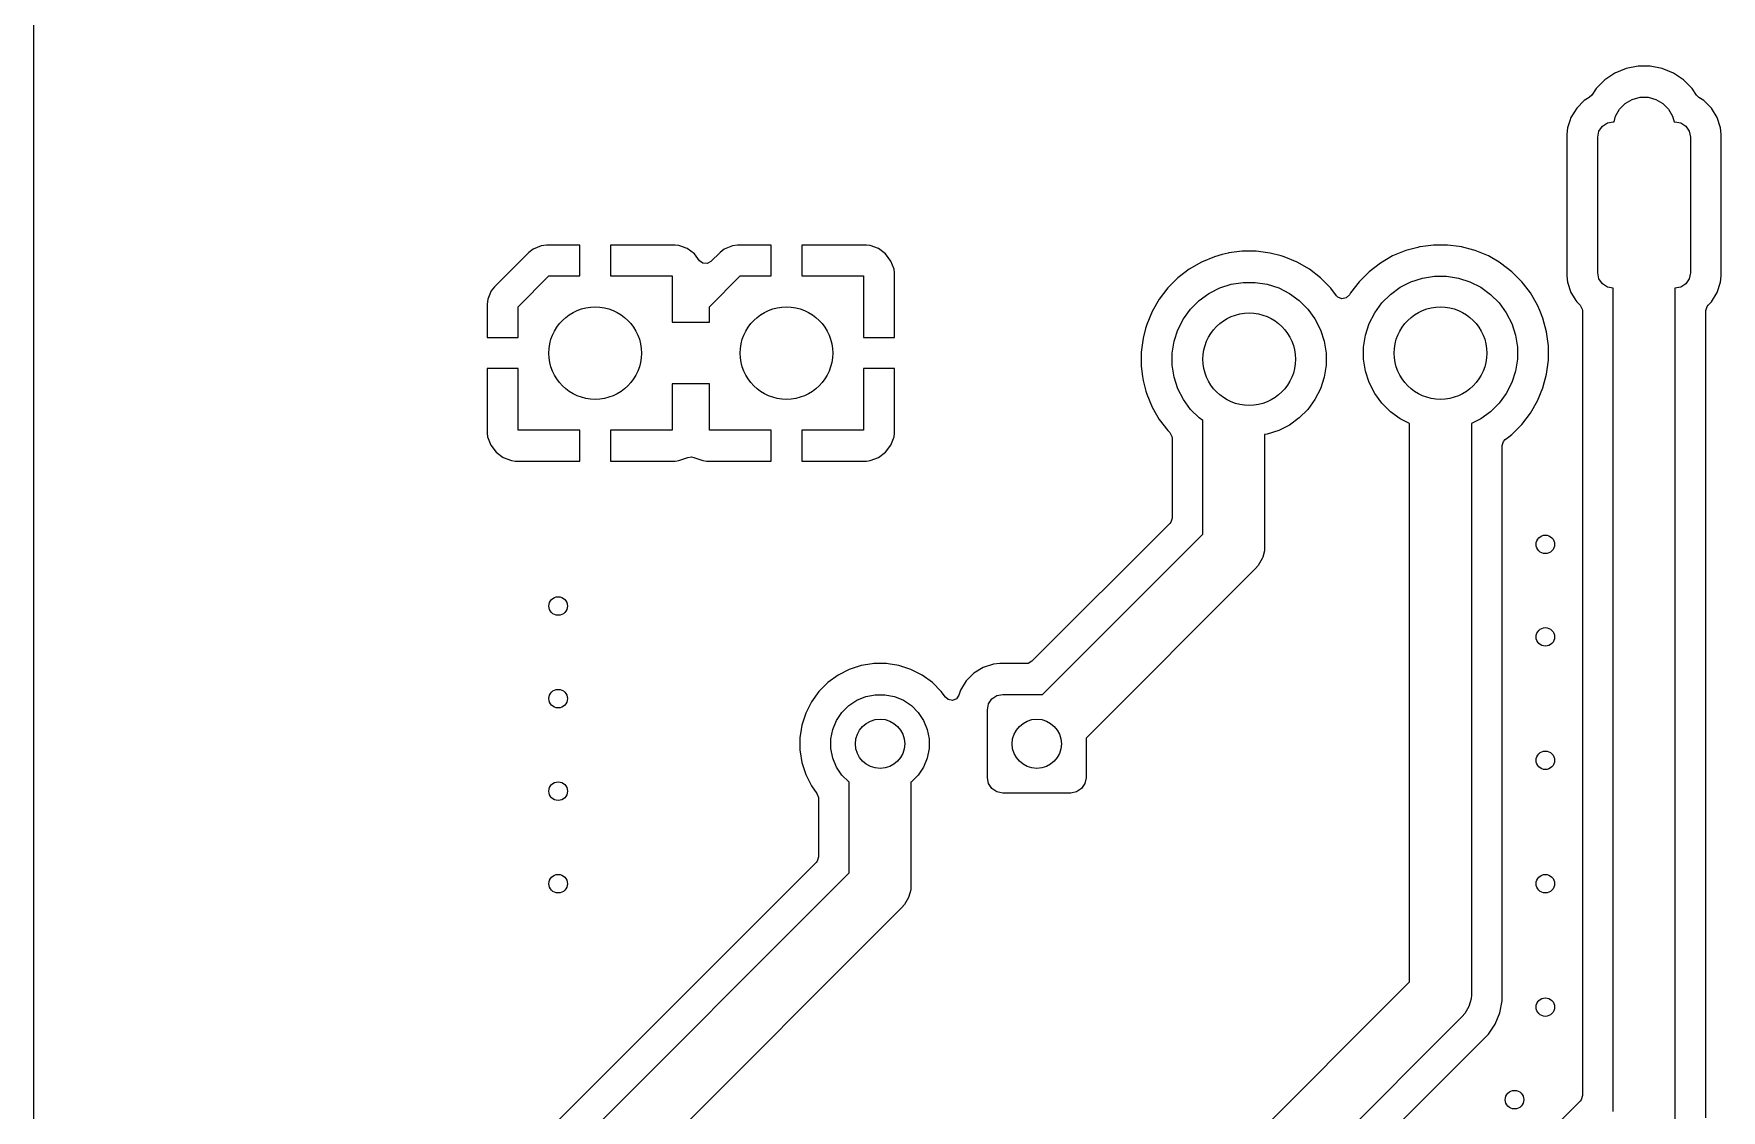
# Model space of a CAD drawing. Extents: x 103 to 241, y -131 to -73.
# Drawn here: x 107 to 134.35, y -114.17 to -96.72 of the extents above; entities that cross this region are included whole.
import ezdxf

# ---------------------------------------------------------------- set-up
doc = ezdxf.new("R2010")
doc.units = 0
doc.layers.add('BLACK', color=7, linetype='CONTINUOUS')

msp = doc.modelspace()

# ---------------------------------------------------------------- linework, layer by layer
at = {"layer": 'BLACK', "linetype": 'CONTINUOUS'}
for p, q in [((107.0005, -101.109058), (107.0005, -79.485305)), ((132.626079, -97.363371), (132.462218, -97.47286)), ((132.626092, -97.363364), (132.626079, -97.363371)), ((132.80816, -97.28795), (132.626092, -97.363364)), ((132.80817, -97.287947), (132.80816, -97.28795)), ((133.001457, -97.2495), (132.80817, -97.287947)), ((133.001459, -97.2495), (133.001457, -97.2495)), ((133.198541, -97.2495), (133.001459, -97.2495)), ((133.198543, -97.2495), (133.198541, -97.2495)), ((133.391829, -97.287947), (133.198543, -97.2495)), ((133.391839, -97.28795), (133.391829, -97.287947)), ((133.573907, -97.363364), (133.391839, -97.28795)), ((133.57392, -97.363371), (133.573907, -97.363364)), ((133.737781, -97.47286), (133.57392, -97.363371)), ((132.322863, -97.612214), (132.250416, -97.720638)), ((132.462214, -97.472863), (132.322863, -97.612214)), ((132.462218, -97.47286), (132.462214, -97.472863)), ((133.737785, -97.472863), (133.737781, -97.47286)), ((133.877137, -97.612215), (133.737785, -97.472863)), ((133.877139, -97.612218), (133.877137, -97.612215)), ((133.949582, -97.720636), (133.877139, -97.612218)), ((132.131344, -97.807287), (132.007289, -97.931342)), ((132.212412, -97.757284), (132.131344, -97.807287)), ((132.250416, -97.720638), (132.212412, -97.757284)), ((132.703323, -97.945619), (132.795619, -97.853323)), ((132.795619, -97.853323), (132.908658, -97.78806)), ((132.908658, -97.78806), (133.034737, -97.754278)), ((133.034737, -97.754278), (133.165263, -97.754278)), ((133.165263, -97.754278), (133.291342, -97.78806)), ((133.291342, -97.78806), (133.404381, -97.853323)), ((133.404381, -97.853323), (133.496677, -97.945619)), ((133.987585, -97.757283), (133.949582, -97.720636)), ((134.068656, -97.807288), (133.987585, -97.757283)), ((134.192712, -97.931344), (134.068656, -97.807288)), ((131.897348, -98.134496), (131.860001, -98.247203)), ((131.915185, -98.080668), (131.897348, -98.134496)), ((131.915187, -98.080663), (131.915185, -98.080668)), ((132.007289, -97.931342), (131.915187, -98.080663)), ((132.423223, -98.223223), (132.504329, -98.16903)), ((132.504329, -98.16903), (132.6, -98.15)), ((132.6, -98.15), (132.613586, -98.15)), ((132.613586, -98.15), (132.63806, -98.058658)), ((132.63806, -98.058658), (132.703323, -97.945619)), ((133.496677, -97.945619), (133.56194, -98.058658)), ((133.56194, -98.058658), (133.586414, -98.15)), ((133.586414, -98.15), (133.6, -98.15)), ((133.6, -98.15), (133.695671, -98.16903)), ((133.695671, -98.16903), (133.776777, -98.223223)), ((134.284814, -98.080666), (134.192712, -97.931344)), ((134.339999, -98.247203), (134.284814, -98.080666)), ((131.86, -98.247204), (131.8495, -98.349983)), ((131.8495, -98.349983), (131.8495, -100.650001)), ((131.860001, -98.247204), (131.86, -98.247204)), ((131.860001, -98.247203), (131.860001, -98.247204)), ((132.35, -98.4), (132.36903, -98.304329)), ((132.35, -100.6), (132.35, -98.4)), ((132.36903, -98.304329), (132.423223, -98.223223)), ((133.776777, -98.223223), (133.83097, -98.304329)), ((133.83097, -98.304329), (133.85, -98.4)), ((133.85, -98.4), (133.85, -100.6)), ((134.350499, -98.349992), (134.339999, -98.247203)), ((134.3505, -100.650009), (134.350499, -98.349992)), ((115.02539, -100.267503), (114.467503, -100.82539)), ((115.025403, -100.267492), (115.02539, -100.267503)), ((115.092241, -100.21557), (115.025403, -100.267492)), ((115.225074, -100.160549), (115.092241, -100.21557)), ((115.309056, -100.15), (115.225074, -100.160549)), ((115.85, -100.15), (115.309056, -100.15)), ((115.85, -100.65), (115.85, -100.15)), ((117.397844, -100.15), (116.35, -100.15)), ((116.35, -100.15), (116.35, -100.65)), ((117.457372, -100.156401), (117.397844, -100.15)), ((117.457379, -100.156403), (117.457372, -100.156401)), ((117.592086, -100.206645), (117.457379, -100.156403)), ((117.592093, -100.206649), (117.592086, -100.206645)), ((117.707187, -100.292809), (117.592093, -100.206649)), ((117.70719, -100.292812), (117.707187, -100.292809)), ((117.789634, -100.402942), (117.70719, -100.292812)), ((118.125398, -100.267496), (117.976581, -100.416313)), ((118.125403, -100.267492), (118.125398, -100.267496)), ((118.192241, -100.21557), (118.125403, -100.267492)), ((118.325074, -100.160549), (118.192241, -100.21557)), ((118.409056, -100.15), (118.325074, -100.160549)), ((118.95, -100.15), (118.409056, -100.15)), ((118.95, -100.65), (118.95, -100.15)), ((120.497844, -100.15), (119.45, -100.15)), ((119.45, -100.15), (119.45, -100.65)), ((120.557372, -100.156401), (120.497844, -100.15)), ((120.557379, -100.156403), (120.557372, -100.156401)), ((120.692086, -100.206645), (120.557379, -100.156403)), ((120.692093, -100.206649), (120.692086, -100.206645)), ((120.807187, -100.292809), (120.692093, -100.206649)), ((120.80719, -100.292812), (120.807187, -100.292809)), ((120.89335, -100.407906), (120.80719, -100.292812)), ((126.136112, -100.338842), (125.924123, -100.42665)), ((126.264076, -100.304554), (126.136112, -100.338842)), ((126.357762, -100.279452), (126.264076, -100.304554)), ((126.368715, -100.278009), (126.357762, -100.279452)), ((126.585258, -100.2495), (126.368715, -100.278009)), ((126.585266, -100.2495), (126.585258, -100.2495)), ((126.814734, -100.2495), (126.585266, -100.2495)), ((126.814741, -100.2495), (126.814734, -100.2495)), ((127.004215, -100.274446), (126.814741, -100.2495)), ((127.042238, -100.279452), (127.004215, -100.274446)), ((127.218411, -100.326657), (127.042238, -100.279452)), ((127.263887, -100.338842), (127.218411, -100.326657)), ((127.475876, -100.42665), (127.263887, -100.338842)), ((129.024109, -100.326657), (128.825382, -100.441392)), ((129.024123, -100.32665), (129.024109, -100.326657)), ((129.236112, -100.238842), (129.024123, -100.32665)), ((129.431716, -100.186431), (129.236112, -100.238842)), ((129.457762, -100.179452), (129.431716, -100.186431)), ((129.468715, -100.178009), (129.457762, -100.179452)), ((129.685258, -100.1495), (129.468715, -100.178009)), ((129.685266, -100.1495), (129.685258, -100.1495)), ((129.914734, -100.1495), (129.685266, -100.1495)), ((129.914741, -100.1495), (129.914734, -100.1495)), ((130.104215, -100.174446), (129.914741, -100.1495)), ((130.142238, -100.179452), (130.104215, -100.174446)), ((130.342558, -100.233127), (130.142238, -100.179452)), ((130.363887, -100.238842), (130.342558, -100.233127)), ((130.575876, -100.32665), (130.363887, -100.238842)), ((130.575888, -100.326656), (130.575876, -100.32665)), ((130.749093, -100.426656), (130.575888, -100.326656)), ((117.845566, -100.444813), (117.789634, -100.402942)), ((117.915258, -100.449797), (117.845566, -100.444813)), ((117.976581, -100.416313), (117.915258, -100.449797)), ((120.893354, -100.407913), (120.89335, -100.407906)), ((120.943596, -100.54262), (120.893354, -100.407913)), ((120.943598, -100.542627), (120.943596, -100.54262)), ((120.949999, -100.602155), (120.943598, -100.542627)), ((120.95, -100.602172), (120.949999, -100.602155)), ((120.95, -101.65), (120.95, -100.602172)), ((125.725382, -100.541392), (125.543338, -100.681081)), ((125.924109, -100.426657), (125.725382, -100.541392)), ((125.924123, -100.42665), (125.924109, -100.426657)), ((127.47589, -100.426657), (127.475876, -100.42665)), ((127.674617, -100.541392), (127.47589, -100.426657)), ((127.856661, -100.681081), (127.674617, -100.541392)), ((128.643338, -100.581081), (128.481081, -100.743338)), ((128.825382, -100.441392), (128.643338, -100.581081)), ((130.774617, -100.441392), (130.749093, -100.426656)), ((130.956661, -100.581081), (130.774617, -100.441392)), ((130.95667, -100.581089), (130.956661, -100.581081)), ((131.118911, -100.74333), (130.95667, -100.581089)), ((132.36903, -100.695671), (132.35, -100.6)), ((133.85, -100.6), (133.83097, -100.695671)), ((114.41557, -100.892242), (114.360549, -101.025075)), ((114.467492, -100.825403), (114.41557, -100.892241)), ((114.41557, -100.892241), (114.41557, -100.892242)), ((114.467503, -100.82539), (114.467492, -100.825403)), ((114.85, -101.15), (115.35, -100.65)), ((115.35, -100.65), (115.85, -100.65)), ((116.35, -100.65), (117.35, -100.65)), ((117.35, -100.65), (117.35, -101.4)), ((117.95, -101.15), (118.45, -100.65)), ((118.45, -100.65), (118.95, -100.65)), ((119.45, -100.65), (120.45, -100.65)), ((120.45, -100.65), (120.45, -101.65)), ((125.381081, -100.843338), (125.241392, -101.025382)), ((125.543338, -100.681081), (125.381081, -100.843338)), ((126.046877, -100.9342), (126.221646, -100.845151)), ((126.221646, -100.845151), (126.408193, -100.784538)), ((126.408193, -100.784538), (126.601926, -100.753853)), ((126.601926, -100.753853), (126.798074, -100.753853)), ((126.798074, -100.753853), (126.991807, -100.784538)), ((126.991807, -100.784538), (127.178354, -100.845151)), ((127.178354, -100.845151), (127.353123, -100.9342)), ((127.85667, -100.681089), (127.856661, -100.681081)), ((128.018911, -100.84333), (127.85667, -100.681089)), ((128.018918, -100.843338), (128.018911, -100.84333)), ((128.018919, -100.843339), (128.018918, -100.843338)), ((128.022912, -100.848543), (128.018919, -100.843339)), ((128.116993, -100.97115), (128.022912, -100.848543)), ((128.481081, -100.743338), (128.34139, -100.925385)), ((128.98819, -100.949493), (129.146877, -100.8342)), ((129.146877, -100.8342), (129.321646, -100.745151)), ((129.321646, -100.745151), (129.508193, -100.684538)), ((129.508193, -100.684538), (129.701926, -100.653853)), ((129.701926, -100.653853), (129.898074, -100.653853)), ((129.898074, -100.653853), (130.091807, -100.684538)), ((130.091807, -100.684538), (130.278354, -100.745151)), ((130.278354, -100.745151), (130.453123, -100.8342)), ((130.453123, -100.8342), (130.61181, -100.949493)), ((131.118918, -100.743338), (131.118911, -100.74333)), ((131.118919, -100.743339), (131.118918, -100.743338)), ((131.144855, -100.777139), (131.118919, -100.743339)), ((131.258607, -100.925382), (131.144855, -100.777139)), ((131.8495, -100.650001), (131.849501, -100.650018)), ((131.849501, -100.650018), (131.86, -100.752796)), ((131.86, -100.752796), (131.860001, -100.752799)), ((131.860001, -100.752799), (131.915185, -100.919331)), ((131.915185, -100.919331), (131.915187, -100.919336)), ((131.915187, -100.919336), (131.950069, -100.975888)), ((132.423223, -100.776777), (132.36903, -100.695671)), ((132.504329, -100.83097), (132.423223, -100.776777)), ((132.6, -100.85), (132.504329, -100.83097)), ((132.6, -114.192893), (132.6, -100.85)), ((133.695671, -100.83097), (133.6, -100.85)), ((133.6, -100.85), (133.6, -114.4)), ((133.776777, -100.776777), (133.695671, -100.83097)), ((133.83097, -100.695671), (133.776777, -100.776777)), ((134.192712, -101.068656), (134.284814, -100.919334)), ((134.284814, -100.919334), (134.339999, -100.752797)), ((134.339999, -100.752797), (134.3505, -100.650009)), ((107.0005, -128.359568), (107.0005, -101.109058)), ((114.360549, -101.025075), (114.35, -101.109058)), ((114.35, -101.109058), (114.35, -101.65)), ((114.85, -101.65), (114.85, -101.15)), ((117.95, -101.4), (117.95, -101.15)), ((125.241392, -101.025382), (125.126657, -101.224109)), ((125.6342, -101.346877), (125.749493, -101.18819)), ((125.749493, -101.18819), (125.88819, -101.049493)), ((125.88819, -101.049493), (126.046877, -100.9342)), ((127.353123, -100.9342), (127.51181, -101.049493)), ((127.51181, -101.049493), (127.650507, -101.18819)), ((127.650507, -101.18819), (127.7658, -101.346877)), ((128.138715, -100.993133), (128.116993, -100.97115)), ((128.203579, -101.019101), (128.138715, -100.993133)), ((128.272187, -101.005879), (128.203579, -101.019101)), ((128.322754, -100.957664), (128.272187, -101.005879)), ((128.34139, -100.925385), (128.322754, -100.957664)), ((128.7342, -101.246877), (128.849493, -101.08819)), ((128.849493, -101.08819), (128.98819, -100.949493)), ((130.61181, -100.949493), (130.750507, -101.08819)), ((130.750507, -101.08819), (130.8658, -101.246877)), ((131.258608, -100.925385), (131.258607, -100.925382)), ((131.258611, -100.925388), (131.258608, -100.925385)), ((131.373344, -101.124112), (131.258611, -100.925388)), ((131.373346, -101.124117), (131.373344, -101.124112)), ((131.373349, -101.124123), (131.373346, -101.124117)), ((131.408647, -101.20934), (131.373349, -101.124123)), ((131.950069, -100.975888), (131.995394, -101.049373)), ((131.995394, -101.049373), (132.007289, -101.068657)), ((132.007289, -101.068657), (132.063181, -101.124549)), ((132.063181, -101.124549), (132.096666, -101.185872)), ((132.096666, -101.185872), (132.0995, -101.21223)), ((134.1005, -101.21223), (134.120185, -101.145191)), ((134.120185, -101.145191), (134.136819, -101.124549)), ((134.136819, -101.124549), (134.15231, -101.109058)), ((134.15231, -101.109058), (134.192712, -101.068656)), ((117.35, -101.4), (117.95, -101.4)), ((125.038842, -101.436112), (125.021724, -101.5)), ((125.12665, -101.224123), (125.038842, -101.436112)), ((125.126657, -101.224109), (125.12665, -101.224123)), ((125.545151, -101.521646), (125.6342, -101.346877)), ((127.7658, -101.346877), (127.854849, -101.521646)), ((128.584538, -101.608193), (128.645151, -101.421646)), ((128.645151, -101.421646), (128.7342, -101.246877)), ((130.8658, -101.246877), (130.954849, -101.421646)), ((130.954849, -101.421646), (131.015462, -101.608193)), ((131.461158, -101.336113), (131.408647, -101.20934)), ((131.520548, -101.557762), (131.461158, -101.336113)), ((132.0995, -101.21223), (132.0995, -113.934217)), ((134.1005, -114.296323), (134.1005, -101.21223)), ((114.35, -101.65), (114.85, -101.65)), ((120.45, -101.65), (120.95, -101.65)), ((124.979451, -101.65777), (124.9495, -101.885258)), ((124.979453, -101.657759), (124.979451, -101.65777)), ((124.984669, -101.638294), (124.979453, -101.657759)), ((125.021724, -101.5), (124.984669, -101.638294)), ((125.453853, -101.901926), (125.484538, -101.708193)), ((125.484538, -101.708193), (125.545151, -101.521646)), ((127.854849, -101.521646), (127.915462, -101.708193)), ((127.915462, -101.708193), (127.946147, -101.901926)), ((128.553853, -101.801926), (128.584538, -101.608193)), ((131.015462, -101.608193), (131.046147, -101.801926)), ((131.5505, -101.785266), (131.520548, -101.557762)), ((124.9495, -101.885258), (124.9495, -102.114741)), ((125.453853, -102.098074), (125.453853, -101.901926)), ((127.946147, -101.901926), (127.946147, -102.098074)), ((128.553853, -101.998074), (128.553853, -101.801926)), ((128.584538, -102.191807), (128.553853, -101.998074)), ((131.046147, -101.998074), (131.015462, -102.191807)), ((131.046147, -101.801926), (131.046147, -101.998074)), ((131.520548, -102.242238), (131.5505, -102.014734)), ((131.5505, -102.014734), (131.5505, -101.785266)), ((114.35, -102.15), (114.35, -103.197844)), ((114.85, -102.15), (114.35, -102.15)), ((114.85, -103.15), (114.85, -102.15)), ((120.95, -102.15), (120.45, -102.15)), ((120.45, -102.15), (120.45, -103.15)), ((120.95, -103.197827), (120.95, -102.15)), ((124.9495, -102.114741), (124.970881, -102.277139)), ((124.970881, -102.277139), (124.979452, -102.342238)), ((125.484538, -102.291807), (125.453853, -102.098074)), ((127.946147, -102.098074), (127.915462, -102.291807)), ((128.645151, -102.378354), (128.584538, -102.191807)), ((131.015462, -102.191807), (130.954849, -102.378354)), ((131.461158, -102.463887), (131.520548, -102.242238)), ((117.35, -102.4), (117.35, -103.15)), ((117.95, -102.4), (117.35, -102.4)), ((117.95, -103.15), (117.95, -102.4)), ((124.979452, -102.342238), (125.02601, -102.515995)), ((125.02601, -102.515995), (125.038842, -102.563887)), ((125.545151, -102.478354), (125.484538, -102.291807)), ((125.6342, -102.653123), (125.545151, -102.478354)), ((127.854849, -102.478354), (127.7658, -102.653123)), ((127.915462, -102.291807), (127.854849, -102.478354)), ((128.7342, -102.553123), (128.645151, -102.378354)), ((128.849493, -102.71181), (128.7342, -102.553123)), ((130.8658, -102.553123), (130.750507, -102.71181)), ((130.954849, -102.378354), (130.8658, -102.553123)), ((131.373344, -102.675888), (131.461158, -102.463887)), ((125.038842, -102.563887), (125.12665, -102.775876)), ((125.12665, -102.775876), (125.126656, -102.775888)), ((125.126656, -102.775888), (125.198316, -102.900008)), ((125.749493, -102.81181), (125.6342, -102.653123)), ((125.88819, -102.950507), (125.749493, -102.81181)), ((127.650507, -102.81181), (127.51181, -102.950507)), ((127.7658, -102.653123), (127.650507, -102.81181)), ((128.98819, -102.850507), (128.849493, -102.71181)), ((130.750507, -102.71181), (130.61181, -102.850507)), ((131.258611, -102.874612), (131.373344, -102.675888)), ((125.198316, -102.900008), (125.241392, -102.974617)), ((125.241392, -102.974617), (125.381081, -103.156661)), ((125.95, -102.995414), (125.88819, -102.950507)), ((125.95, -104.832893), (125.95, -102.995414)), ((127.353123, -103.0658), (127.178354, -103.154849)), ((127.51181, -102.950507), (127.353123, -103.0658)), ((129.146877, -102.9658), (128.98819, -102.850507)), ((129.3, -103.043819), (129.146877, -102.9658)), ((129.3, -112.092893), (129.3, -103.043819)), ((130.453123, -102.9658), (130.3, -103.043819)), ((130.3, -103.043819), (130.3, -112.3)), ((130.61181, -102.850507), (130.453123, -102.9658)), ((131.033413, -103.142167), (131.118911, -103.05667)), ((131.118911, -103.05667), (131.118914, -103.056665)), ((131.118914, -103.056665), (131.118919, -103.056661)), ((131.118919, -103.056661), (131.258611, -102.874612)), ((114.35, -103.197844), (114.356401, -103.257372)), ((114.356401, -103.257372), (114.356403, -103.257379)), ((114.356403, -103.257379), (114.406645, -103.392086)), ((115.85, -103.15), (114.85, -103.15)), ((115.85, -103.65), (115.85, -103.15)), ((117.35, -103.15), (116.35, -103.15)), ((116.35, -103.15), (116.35, -103.65)), ((118.95, -103.15), (117.95, -103.15)), ((118.95, -103.65), (118.95, -103.15)), ((120.45, -103.15), (119.45, -103.15)), ((119.45, -103.15), (119.45, -103.65)), ((120.893354, -103.392086), (120.943596, -103.257379)), ((120.943596, -103.257379), (120.943598, -103.257372)), ((120.943598, -103.257372), (120.949999, -103.197844)), ((120.949999, -103.197844), (120.95, -103.197827)), ((125.381081, -103.156661), (125.381088, -103.156669)), ((125.381088, -103.156669), (125.41318, -103.18876)), ((125.41318, -103.18876), (125.446666, -103.250082)), ((125.446666, -103.250082), (125.4495, -103.276442)), ((125.4495, -103.276442), (125.4495, -104.574217)), ((126.991807, -103.215462), (126.95, -103.222083)), ((126.95, -103.222083), (126.95, -105.04)), ((127.178354, -103.154849), (126.991807, -103.215462)), ((130.8005, -103.399896), (130.820185, -103.332857)), ((130.820185, -103.332857), (130.849014, -103.30152)), ((130.849014, -103.30152), (130.906548, -103.257372)), ((130.906548, -103.257372), (130.956661, -103.218919)), ((130.956661, -103.218919), (131.033413, -103.142167)), ((114.406645, -103.392086), (114.406649, -103.392093)), ((114.406649, -103.392093), (114.492809, -103.507187)), ((114.492809, -103.507187), (114.492812, -103.50719)), ((114.492812, -103.50719), (114.607906, -103.59335)), ((114.607906, -103.59335), (114.607913, -103.593354)), ((114.607913, -103.593354), (114.74262, -103.643596)), ((114.74262, -103.643596), (114.742627, -103.643598)), ((114.742627, -103.643598), (114.802155, -103.649999)), ((114.802155, -103.649999), (114.802172, -103.65)), ((114.802172, -103.65), (115.85, -103.65)), ((116.35, -103.65), (117.397828, -103.65)), ((117.397828, -103.65), (117.397844, -103.649999)), ((117.397844, -103.649999), (117.457372, -103.643598)), ((117.457372, -103.643598), (117.457376, -103.643597)), ((117.457376, -103.643597), (117.600398, -103.590253)), ((117.600398, -103.590253), (117.601015, -103.591909)), ((117.601015, -103.591909), (117.65884, -103.579327)), ((117.65884, -103.579327), (117.699251, -103.591193)), ((117.699251, -103.591193), (117.699602, -103.590253)), ((117.699602, -103.590253), (117.842623, -103.643597)), ((117.842623, -103.643597), (117.842627, -103.643598)), ((117.842627, -103.643598), (117.902155, -103.649999)), ((117.902155, -103.649999), (117.902172, -103.65)), ((117.902172, -103.65), (118.95, -103.65)), ((119.45, -103.65), (120.497828, -103.65)), ((120.497828, -103.65), (120.497844, -103.649999)), ((120.497844, -103.649999), (120.557372, -103.643598)), ((120.557372, -103.643598), (120.557379, -103.643596)), ((120.557379, -103.643596), (120.692086, -103.593354)), ((120.692086, -103.593354), (120.692093, -103.59335)), ((120.692093, -103.59335), (120.807187, -103.50719)), ((120.807187, -103.50719), (120.80719, -103.507187)), ((120.80719, -103.507187), (120.89335, -103.392093)), ((120.89335, -103.392093), (120.893354, -103.392086)), ((130.8005, -112.201459), (130.8005, -103.399896)), ((125.413181, -104.661898), (123.179397, -106.895681)), ((125.429815, -104.641256), (125.413181, -104.661898)), ((125.4495, -104.574217), (125.429815, -104.641256)), ((123.350394, -107.4325), (125.95, -104.832893)), ((126.91194, -105.231342), (126.846677, -105.344381)), ((126.918713, -105.206066), (126.91194, -105.231342)), ((126.945723, -105.105263), (126.918713, -105.206066)), ((126.95, -105.04), (126.945723, -105.105247)), ((126.945723, -105.105247), (126.945723, -105.105263)), ((126.803554, -105.393553), (124.0575, -108.139606)), ((126.846661, -105.344396), (126.803554, -105.393553)), ((126.846677, -105.344381), (126.846661, -105.344396)), ((120.590829, -106.935851), (120.412965, -106.964022)), ((120.615148, -106.932), (120.590829, -106.935851)), ((120.819852, -106.932), (120.615148, -106.932)), ((120.847495, -106.936378), (120.819852, -106.932)), ((121.022034, -106.964022), (120.847495, -106.936378)), ((122.65748, -106.932001), (122.554703, -106.9425)), ((122.657498, -106.932), (122.65748, -106.932001)), ((123.091716, -106.932), (122.657498, -106.932)), ((123.118074, -106.929166), (123.091716, -106.932)), ((123.179397, -106.895681), (123.118074, -106.929166)), ((120.035886, -107.120215), (119.870286, -107.240528)), ((120.218276, -107.027281), (120.035886, -107.120215)), ((120.412965, -106.964022), (120.218276, -107.027281)), ((121.216723, -107.027281), (121.022034, -106.964022)), ((121.335955, -107.088034), (121.216723, -107.027281)), ((121.39911, -107.120213), (121.335955, -107.088034)), ((121.399112, -107.120214), (121.39911, -107.120213)), ((121.399113, -107.120215), (121.399112, -107.120214)), ((121.564713, -107.240528), (121.399113, -107.120215)), ((122.238842, -107.089789), (122.114789, -107.213842)), ((122.388163, -106.997687), (122.238842, -107.089789)), ((122.388168, -106.997685), (122.388163, -106.997687)), ((122.5547, -106.942501), (122.388168, -106.997685)), ((122.554703, -106.9425), (122.5547, -106.942501)), ((119.725528, -107.385286), (119.605215, -107.550886)), ((119.870286, -107.240528), (119.725528, -107.385286)), ((120.340383, -107.526963), (120.485272, -107.466948)), ((120.485272, -107.466948), (120.639086, -107.436352)), ((120.639086, -107.436352), (120.795914, -107.436352)), ((120.795914, -107.436352), (120.949728, -107.466948)), ((120.949728, -107.466948), (121.094617, -107.526963)), ((121.564719, -107.240534), (121.564713, -107.240528)), ((121.709466, -107.385281), (121.564719, -107.240534)), ((121.777521, -107.478952), (121.709466, -107.385281)), ((121.822479, -107.517022), (121.777521, -107.478952)), ((121.995545, -107.445071), (121.955771, -107.502516)), ((122.022686, -107.363166), (121.995545, -107.445071)), ((122.022687, -107.363163), (122.022686, -107.363166)), ((122.114789, -107.213842), (122.022687, -107.363163)), ((122.530723, -107.505723), (122.611829, -107.45153)), ((122.611829, -107.45153), (122.7075, -107.4325)), ((122.7075, -107.4325), (123.350394, -107.4325)), ((119.512281, -107.733276), (119.449022, -107.927965)), ((119.605215, -107.550886), (119.512281, -107.733276)), ((120.011963, -107.855383), (120.099092, -107.724985)), ((120.099092, -107.724985), (120.209985, -107.614092)), ((120.209985, -107.614092), (120.340383, -107.526963)), ((121.094617, -107.526963), (121.225015, -107.614092)), ((121.225015, -107.614092), (121.335908, -107.724985)), ((121.335908, -107.724985), (121.423037, -107.855383)), ((121.891255, -107.529338), (121.822479, -107.517022)), ((121.955771, -107.502516), (121.891255, -107.529338)), ((122.4575, -107.6825), (122.47653, -107.586829)), ((122.4575, -108.7825), (122.4575, -107.6825)), ((122.47653, -107.586829), (122.530723, -107.505723)), ((119.449022, -107.927965), (119.42616, -108.072315)), ((119.921352, -108.154086), (119.951948, -108.000272)), ((119.951948, -108.000272), (120.011963, -107.855383)), ((121.423037, -107.855383), (121.483052, -108.000272)), ((121.483052, -108.000272), (121.513648, -108.154086)), ((119.42616, -108.072315), (119.417, -108.130148)), ((119.417, -108.130148), (119.417, -108.334852)), ((119.921352, -108.310914), (119.921352, -108.154086)), ((121.513648, -108.154086), (121.513648, -108.310914)), ((124.0575, -108.139606), (124.0575, -108.7825)), ((119.417, -108.334852), (119.421378, -108.362495)), ((119.421378, -108.362495), (119.449022, -108.537034)), ((119.449022, -108.537034), (119.512281, -108.731723)), ((119.951948, -108.464728), (119.921352, -108.310914)), ((120.011963, -108.609617), (119.951948, -108.464728)), ((121.483052, -108.464728), (121.423037, -108.609617)), ((121.513648, -108.310914), (121.483052, -108.464728)), ((119.512281, -108.731723), (119.599708, -108.903306)), ((120.099092, -108.740015), (120.011963, -108.609617)), ((120.209985, -108.850908), (120.099092, -108.740015)), ((120.2175, -108.855929), (120.209985, -108.850908)), ((121.225015, -108.850908), (121.2175, -108.855929)), ((121.335908, -108.740015), (121.225015, -108.850908)), ((121.423037, -108.609617), (121.335908, -108.740015)), ((122.47653, -108.878171), (122.4575, -108.7825)), ((124.0575, -108.7825), (124.03847, -108.878171)), ((119.599708, -108.903306), (119.605213, -108.91411)), ((119.605213, -108.91411), (119.693319, -109.035377)), ((119.693319, -109.035377), (119.716798, -109.101181)), ((119.716798, -109.101181), (119.717, -109.108261)), ((119.717, -109.108261), (119.717, -110.066717)), ((120.2175, -110.325393), (120.2175, -108.855929)), ((121.2175, -108.855929), (121.2175, -110.5325)), ((122.530723, -108.959277), (122.47653, -108.878171)), ((122.611829, -109.01347), (122.530723, -108.959277)), ((122.7075, -109.0325), (122.611829, -109.01347)), ((123.8075, -109.0325), (122.7075, -109.0325)), ((123.903171, -109.01347), (123.8075, -109.0325)), ((123.984277, -108.959277), (123.903171, -109.01347)), ((124.03847, -108.878171), (123.984277, -108.959277)), ((119.680681, -110.154398), (110.36222, -119.472859)), ((119.697315, -110.133756), (119.680681, -110.154398)), ((119.717, -110.066717), (119.697315, -110.133756)), ((110.646447, -119.896447), (120.2175, -110.325393)), ((121.17944, -110.723842), (121.114177, -110.836881)), ((121.198658, -110.652119), (121.17944, -110.723842)), ((121.213223, -110.597763), (121.198658, -110.652119)), ((121.2175, -110.5325), (121.213223, -110.597747)), ((121.213223, -110.597747), (121.213223, -110.597763)), ((121.071053, -110.886054), (111.5, -120.457106)), ((121.114168, -110.836889), (121.071053, -110.886054)), ((121.114177, -110.836881), (121.114168, -110.836889)), ((126.040394, -115.3525), (129.3, -112.092893)), ((130.295723, -112.365263), (130.280626, -112.421605)), ((130.3, -112.3), (130.295723, -112.365247)), ((130.295723, -112.365247), (130.295723, -112.365263)), ((130.762052, -112.591835), (130.8005, -112.39854)), ((130.8005, -112.39854), (130.8005, -112.201459)), ((130.153554, -112.653553), (126.601053, -116.206053)), ((130.196669, -112.604388), (130.153554, -112.653553)), ((130.196677, -112.604381), (130.196669, -112.604388)), ((130.26194, -112.491342), (130.196677, -112.604381)), ((130.280626, -112.421605), (130.26194, -112.491342)), ((130.686632, -112.773914), (130.762052, -112.591835)), ((127.034848, -116.48007), (130.57714, -112.937781)), ((130.57714, -112.937781), (130.686632, -112.773914)), ((132.063181, -114.021898), (127.63222, -118.452859)), ((132.079815, -114.001256), (132.063181, -114.021898)), ((132.0995, -113.934217), (132.079815, -114.001256))]:
    msp.add_line(p, q, dxfattribs=at)
at = {"layer": 'BLACK'}
for centre, radius in [((116.1, -101.9), 0.75), ((119.2, -101.9), 0.75), ((129.8, -101.9), 0.75), ((126.7, -102), 0.75), ((131.5, -105), 0.15), ((115.5, -106), 0.15), ((131.5, -106.5), 0.15), ((115.5, -107.5), 0.15), ((120.7175, -108.2325), 0.4), ((123.2575, -108.2325), 0.4), ((131.5, -108.5), 0.15), ((115.5, -109), 0.15), ((115.5, -110.5), 0.15), ((131.5, -110.5), 0.15), ((131.5, -112.5), 0.15), ((131, -114), 0.15)]:
    msp.add_circle(centre, radius, dxfattribs=at)

doc.saveas('drawing.dxf')
